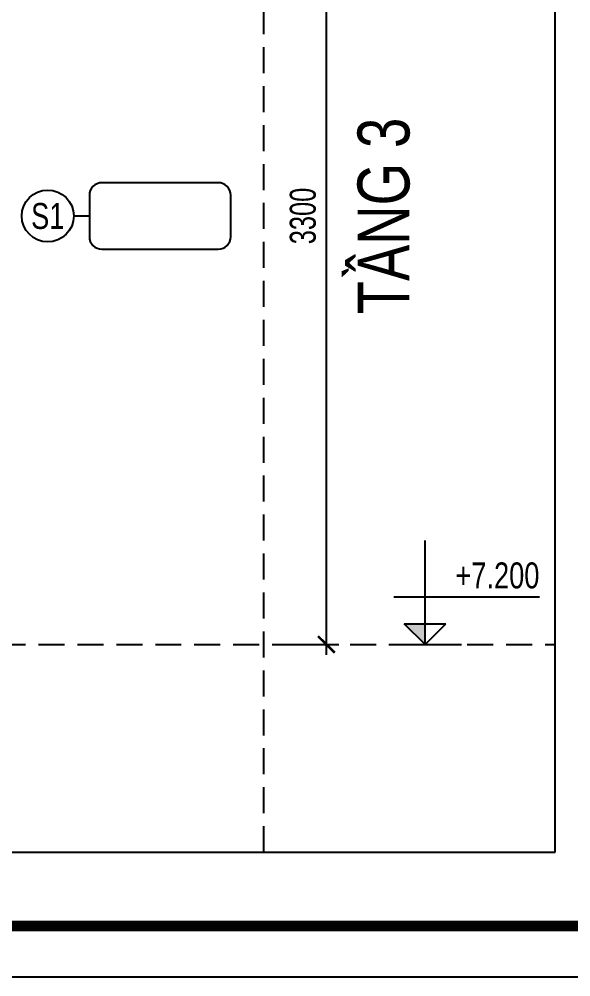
# Model space of a CAD drawing. Header units: millimetres. Extents: x -7991 to 5364, y -10960 to -2058.
# Drawn here: x 2349 to 3676, y -9483 to -7178 of the extents above; entities that cross this region are included whole.
import ezdxf
from ezdxf.enums import TextEntityAlignment as Align

# ---------------------------------------------------------------- set-up
doc = ezdxf.new("R2010")
doc.units = ezdxf.units.MM
doc.header["$LTSCALE"] = 250
doc.header["$MEASUREMENT"] = 0
doc.linetypes.add('HIDDEN', pattern=[0.375, 0.25, -0.125])
doc.layers.get('DEFPOINTS').update_dxf_attribs({"color": 87})
for name, color, linetype in [('08.TEXTBEAM', 2, 'Continuous'), ('KCS_BORDER', 2, 'Continuous'), ('KCS_CHI', 8, 'Continuous'), ('KCS_DIM', 8, 'Continuous'), ('KCS_HATCH', 253, 'Continuous'), ('KCS_HIDDEN', 8, 'HIDDEN'), ('KCS_SOTHEP_CIRCLE', 1, 'Continuous'), ('KCS_SOTHEP_TEXT', 2, 'Continuous'), ('KCS_STEEL', 4, 'Continuous'), ('KCS_TEXT', 7, 'Continuous'), ('KCS_TEXT_TCK', 4, 'Continuous')]:
    doc.layers.add(name, color=color, linetype=linetype)
doc.layers.add('Xref khung ten  A3 TKCS$0$A-KY HIEU', color=34, linetype='Continuous', lineweight=20)
doc.styles.add('KCS_SMTEXT', font='arial.ttf', dxfattribs={"width": 0.7})
doc.dimstyles.new('KCS_DIM25_40', dxfattribs={"dimtxt": 62.5, "dimasz": 40, "dimexe": 30, "dimexo": 0, "dimgap": 25, "dimtad": 1, "dimdec": 0, "dimlfac": 1.6, "dimzin": 13, "dimdsep": 46, "dimtxsty": 'KCS_SMTEXT', "dimblk": 'ARCHTICK', "dimblk1": 'ARCHTICK', "dimcen": 0, "dimdle": 25, "dimclrt": 7, "dimadec": 0, "dimazin": 0, "dimtfac": 1, "dimtdec": 0, "dimtix": 1, "dimtmove": 2, "dimatfit": 3, "dimfxl": 1, "dimtolj": 1, "dimtzin": 13, "dimarcsym": 0})

# ---------------------------------------------------------------- blocks, each defined once
blk = doc.blocks.new('Xref khung ten  A3 TKCS')
at = {"layer": 'DEFPOINTS', "color": 125}
blk.add_lwpolyline([(-57730.367, -13938.757), (-57310.367, -13938.757), (-57310.367, -13641.757), (-57730.367, -13641.757)], close=True, dxfattribs=at)
at = {"layer": 'Xref khung ten  A3 TKCS$0$A-KY HIEU', "color": 0, "const_width": 1.022}
blk.add_lwpolyline([(-57716.022, -13933.853), (-57716.022, -13646.66), (-57315.382, -13646.66), (-57315.382, -13933.853)], close=True, dxfattribs=at)
blk = doc.blocks.new('COS_CD')
at = {"layer": 'KCS_HATCH'}
blk.add_hatch(color=256, dxfattribs=at).paths.add_polyline_path([(37.5, 50), (87.5, 0), (87.5, 50)])
at = {"layer": 'KCS_CHI'}
for p, q in [((37.5, 50), (137.5, 50)), ((87.5, 0), (37.5, 50)), ((87.5, 0), (87.5, 50)), ((87.5, 0), (137.5, 50)), ((0, 0), (175, 0))]:
    blk.add_line(p, q, dxfattribs=at)
blk = doc.blocks.new('_ArchTick')
at = {"color": 0, "linetype": 'ByBlock', "const_width": 0.15}
blk.add_lwpolyline([(-0.5, -0.5), (0.5, 0.5)], dxfattribs=at)
blk = doc.blocks.new('*D127')
at = {"layer": 'DEFPOINTS', "color": 0, "transparency": 16777216}
for p in [(3012.5, -6620.5), (3087.5, -6620.5), (3012.5, -8683)]:
    blk.add_point(p, dxfattribs=at)
at = {"layer": 'KCS_DIM', "color": 0, "lineweight": -2, "transparency": 16777216}
for p, q in [((3087.5, -8708), (3087.5, -6595.5)), ((3012.5, -6620.5), (3117.5, -6620.5)), ((3012.5, -8683), (3117.5, -8683))]:
    blk.add_line(p, q, dxfattribs=at)
at = {"layer": 'KCS_DIM', "color": 0, "lineweight": -2, "transparency": 16777216, "xscale": 40, "yscale": 40, "zscale": 40}
for p, rotation in [((3087.5, -6620.5), 90), ((3087.5, -8683), 270)]:
    blk.add_blockref('_ArchTick', p, dxfattribs=dict(at, rotation=rotation))
at = {"layer": 'KCS_DIM', "color": 7, "transparency": 16777216, "insert": (3031.2, -7651.8), "char_height": 62.5, "attachment_point": 5, "rotation": 90, "style": 'KCS_SMTEXT'}
blk.add_mtext('\\A1;3300', dxfattribs=at)

msp = doc.modelspace()

# ---------------------------------------------------------------- linework, layer by layer
at = {"layer": 'KCS_BORDER'}
for p, q in [((3637.48, -9183.03), (3637.48, -4245.53)), ((-417.52, -9183.03), (3637.48, -9183.03))]:
    msp.add_line(p, q, dxfattribs=at)
at = {"layer": 'KCS_CHI'}
for p, q in [((2479.98, -7651.78), (2517.48, -7651.78)), ((3324.98, -8683.03), (3324.98, -8433.03)), ((3249.98, -8568.03), (3599.98, -8568.03))]:
    msp.add_line(p, q, dxfattribs=at)
at = {"layer": 'KCS_HIDDEN'}
for p, q in [((2937.48, -9183.03), (2937.48, -4245.53)), ((-417.52, -8683.03), (3637.48, -8683.03))]:
    msp.add_line(p, q, dxfattribs=at)
at = {"layer": 'KCS_SOTHEP_CIRCLE', "color": 1}
msp.add_circle((2417.48, -7651.78), 62.5, dxfattribs=at)
at = {"layer": 'KCS_STEEL'}
msp.add_lwpolyline([(2517.48, -7601.78), (2517.48, -7701.78, 0.4142136), (2547.48, -7731.78), (2827.48, -7731.78, 0.4142136), (2857.48, -7701.78), (2857.48, -7601.78, 0.4142136), (2827.48, -7571.78), (2547.48, -7571.78, 0.4142136), (2517.48, -7601.78)], format="xyb", dxfattribs=at)

# ---------------------------------------------------------------- block references
at = {"layer": '08.TEXTBEAM', "xscale": 25, "yscale": 25, "zscale": 25}
msp.add_blockref('Xref khung ten  A3 TKCS', (1438123.27, 338985.89), dxfattribs=at)
at = {"layer": 'KCS_CHI'}
msp.add_blockref('COS_CD', (3237.48, -8683.03), dxfattribs=at)

# ---------------------------------------------------------------- texts
at = {"layer": 'KCS_SOTHEP_TEXT', "style": 'KCS_SMTEXT', "width": 0.75}
msp.add_text('S1', height=62.5, dxfattribs=at).set_placement((2417.48, -7651.78), align=Align.MIDDLE_CENTER)
at = {"layer": 'KCS_TEXT', "style": 'KCS_SMTEXT', "width": 0.75}
msp.add_text('+7.200', height=62.5, dxfattribs=at).set_placement((3599.98, -8548.03), align=Align.RIGHT)
at = {"layer": 'KCS_TEXT_TCK', "style": 'KCS_SMTEXT', "width": 0.75}
msp.add_text('TẦNG 3', height=125, rotation=90, dxfattribs=at).set_placement((3287.48, -7651.78), align=Align.CENTER)

# ---------------------------------------------------------------- dimensions: what is measured, and where the dimension line sits
at = {"layer": 'KCS_DIM'}
dim = msp.add_aligned_dim(p1=(3012.48, -8683.03), p2=(3012.48, -6620.53), distance=-75, dimstyle='KCS_DIM25_40', dxfattribs=at)
dim.commit()
dim.dimension.update_dxf_attribs({"geometry": '*D127', "text_midpoint": (3031.23, -7651.78)})

doc.saveas('drawing.dxf')
